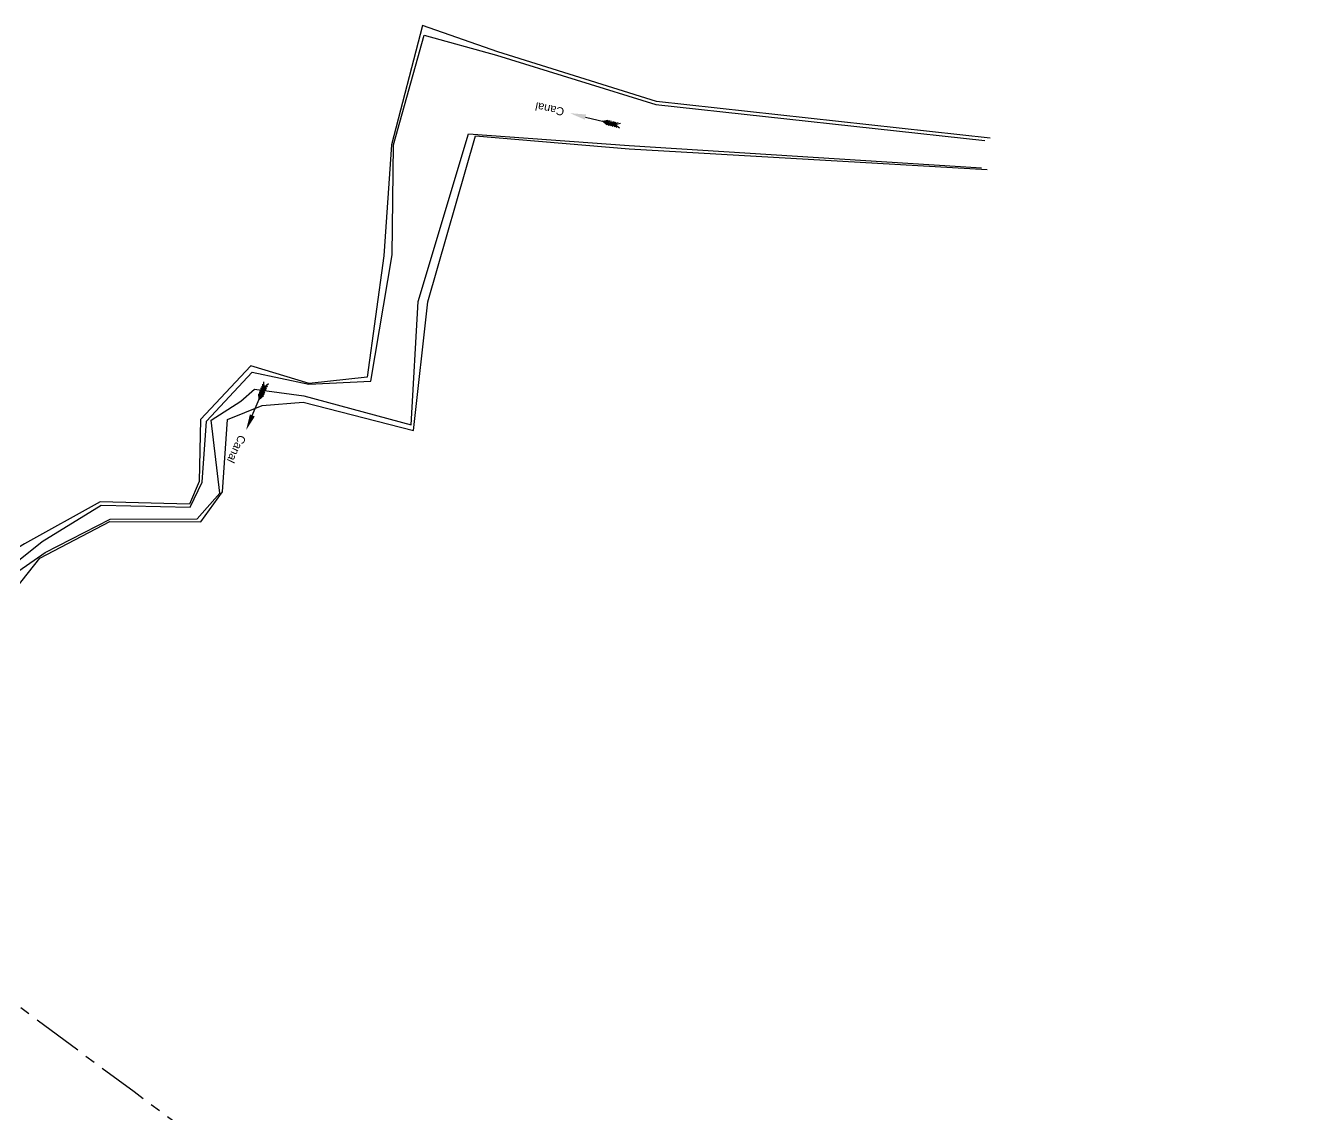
# Model space of a CAD drawing. Header units: metres. Extents: x 646303 to 662875, y 3366650 to 3378730.
# Drawn here: x 646717 to 647117.6, y 3378389.5 to 3378729.7 of the extents above; entities that cross this region are included whole.
import ezdxf

# ---------------------------------------------------------------- set-up
doc = ezdxf.new("R2010")
doc.units = ezdxf.units.M
doc.header["$MEASUREMENT"] = 0
doc.header["$PDMODE"] = 3
doc.header["$PDSIZE"] = 0.5
doc.linetypes.add('CENTER', pattern=[50.8, 31.75, -6.35, 6.35, -6.35])
for name, color, linetype in [('CANAL_BOTTOM', 5, 'Continuous'), ('CANAL_TOP', 5, 'Continuous'), ('DFCC Boundary', 6, 'CENTER'), ('River Text', 5, 'Continuous'), ('TOPO_TEXT', 251, 'Continuous')]:
    doc.layers.add(name, color=color, linetype=linetype)
doc.layers.add('Existing Railway Boundary', color=7, linetype='CENTER', lineweight=0)
doc.styles.get("Standard").update_dxf_attribs({"font": 'arial.ttf'})
doc.dimstyles.new('DIM', dxfattribs={"dimtxt": 2.5, "dimasz": 2.5, "dimexe": 0.18, "dimexo": 0.0625, "dimgap": 0.09, "dimtad": 0, "dimtih": 1, "dimtoh": 1, "dimdec": 3, "dimzin": 0, "dimdsep": 46, "dimtxsty": 'Standard', "dimcen": 0.09, "dimadec": 0, "dimazin": 0, "dimtfac": 1, "dimtdec": 3, "dimtofl": 0, "dimtmove": 0, "dimatfit": 3, "dimfxl": 1, "dimtolj": 1, "dimtzin": 0, "dimarcsym": 0})

# ---------------------------------------------------------------- blocks, each defined once
blk = doc.blocks.new('River A')
at = {"layer": 'River Text'}
for p, q in [((0.3, 12.9), (-3.3, 20.5, -1499.5)), ((0.4, 16.4), (-3.2, 24, -1499.5)), ((0.5, 20.3), (-3.1, 27.8, -1499.5)), ((0.5, 22.3), (0, 0)), ((0.3, 12.9), (4.3, 20.3, -1499.5)), ((0.4, 16.4), (4.4, 23.8, -1499.5)), ((0.5, 20.3), (4.5, 27.7, -1499.5)), ((0, 0), (-3.6, 7.5, -1499.5)), ((0.1, 6), (-3.5, 13.6, -1499.5)), ((0.1, 3.3), (-3.5, 10.8, -1499.5)), ((0.2, 9.9), (-3.4, 17.4, -1499.5)), ((0, 0), (4, 7.4, -1499.5)), ((0.1, 6), (4.1, 13.4, -1499.5)), ((0.1, 3.3), (4.1, 10.7, -1499.5)), ((0.2, 9.9), (4.2, 17.2, -1499.5))]:
    blk.add_line(p, q, dxfattribs=at)
blk.add_lwpolyline([(-0.7, -27.7), (0.5, 22.3)], dxfattribs=at)
blk.add_solid([(3.5, -27.8), (-1.3, -52.7), (-4.8, -27.6)], dxfattribs=at)
blk = doc.blocks.new('*D1465')
at = {"layer": 'Defpoints', "color": 0, "linetype": 'Continuous', "ltscale": 0.5, "transparency": 16777216}
for p in [(646559.11, 3378538.64), (646562.41, 3378536.19), (646540.78, 3378507)]:
    blk.add_point(p, dxfattribs=at)
at = {"layer": 'Defpoints', "color": 0, "linetype": 'ByBlock', "ltscale": 0.5, "transparency": 16777216}
for p in [(653699.7, 3373214.41), (653683.39, 3373195.06), (653684.37, 3373194.32)]:
    blk.add_point(p, dxfattribs=at)
at = {"layer": 'DFCC Boundary', "color": 0, "linetype": 'Continuous', "lineweight": -2, "ltscale": 0.5, "transparency": 16777216}
for p, q in [((646557.62, 3378536.63), (646556.71, 3378535.41)), ((646562.36, 3378536.23), (646558.96, 3378538.75)), ((646538.97, 3378511.46), (646555.08, 3378533.21)), ((646540.73, 3378507.04), (646537.33, 3378509.56))]:
    blk.add_line(p, q, dxfattribs=at)
at = {"layer": 'DFCC Boundary', "color": 0, "linetype": 'Continuous', "ltscale": 0.5, "transparency": 16777216}
for points in [[(646557.28, 3378536.88), (646557.95, 3378536.38), (646559.11, 3378538.64)], [(646538.63, 3378511.7), (646539.3, 3378511.21), (646537.48, 3378509.45)]]:
    blk.add_solid(points, dxfattribs=at)
at = {"layer": 'Existing Railway Boundary', "color": 0, "linetype": 'ByBlock', "lineweight": -2, "ltscale": 0.5, "transparency": 16777216}
for p, q in [((653699.65, 3373214.45), (653698.58, 3373215.26)), ((653697.21, 3373213.16), (653684.91, 3373197.05)), ((653684.32, 3373194.36), (653683.25, 3373195.17))]:
    blk.add_line(p, q, dxfattribs=at)
at = {"layer": 'Existing Railway Boundary', "color": 0, "linetype": 'ByBlock', "ltscale": 0.5, "transparency": 16777216}
for points in [[(653696.88, 3373213.42), (653697.54, 3373212.91), (653698.73, 3373215.15)], [(653684.58, 3373197.3), (653685.24, 3373196.8), (653683.39, 3373195.06)]]:
    blk.add_solid(points, dxfattribs=at)
at = {"layer": 'DFCC Boundary', "color": 0, "linetype": 'Continuous', "ltscale": 0.5, "transparency": 16777216, "insert": (646555.9, 3378534.31), "char_height": 2.5, "attachment_point": 5, "rotation": 145}
blk.add_mtext('\\A1;36.332 m', dxfattribs=at)
at = {"layer": 'Existing Railway Boundary', "color": 0, "linetype": 'ByBlock', "ltscale": 0.5, "transparency": 16777216, "insert": (653690.13, 3373208.45), "char_height": 2.5, "attachment_point": 5, "rotation": 145}
blk.add_mtext('\\A1;25.271 m', dxfattribs=at)

msp = doc.modelspace()

# ---------------------------------------------------------------- linework, layer by layer
at = {"layer": 'CANAL_BOTTOM', "linetype": 'Continuous'}
for points in [[(646772.076, 3378587.05, 264.005), (646773.408, 3378606.151, 263.996), (646787.729, 3378621.417, 263.404), (646805.451, 3378617.697, 263.715), (646824.772, 3378618.685, 263.465), (646831.402, 3378658.115, 263.678), (646831.862, 3378692.489, 262.667), (646841.443, 3378726.736, 262.242), (646864.084, 3378720.482, 262.588), (646913.853, 3378705.075, 263.338), (647016.6356, 3378693.8087, 263.176)], [(646784.131, 3378612.435, 263.543), (646788.409, 3378616.123, 263.58), (646803.807, 3378614.042, 263.645), (646837.412, 3378605.002, 263.771), (646839.62, 3378643.536, 263.428), (646855.2923, 3378695.9699, 262.907), (646905.521, 3378692.256, 262.683), (647015.538, 3378685.306, 262.915)], [(646777.613, 3378583.639, 263.24), (646774.925, 3378606.421, 263.95), (646784.131, 3378612.435, 263.543)], [(646623.919, 3378463.747, 265.751), (646644.076, 3378482.504, 264.028), (646660.4304, 3378504.6294, 264.539), (646670.994, 3378523.685, 263.277), (646683.4299, 3378548.2037, 263.354), (646706.681, 3378556.218, 263.43), (646722.069, 3378568.487, 263.737), (646740.5546, 3378579.8304, 263.188), (646768.3826, 3378579.2948, 263.619), (646772.076, 3378587.05, 264.005), (646772.076, 3378587.05, 264.005), (646772.076, 3378587.05, 264.005)], [(646635.573, 3378459.878, 264.021), (646646.363, 3378480.383, 264.023), (646666.803, 3378501.193, 262.904), (646677.811, 3378518.84, 262.964), (646692.113, 3378539.525, 263.031), (646707.536, 3378554.408, 263.584), (646723.098, 3378565.116, 263.126), (646743.399, 3378575.535, 264.061), (646770.527, 3378575.629, 263.26), (646777.613, 3378583.639, 263.24), (646777.613, 3378583.639, 263.24)]]:
    msp.add_polyline3d(points, dxfattribs=at)
at = {"layer": 'CANAL_TOP', "linetype": 'Continuous'}
for points in [[(647018.215, 3378694.54, 265.45), (646913.985, 3378706.021, 265.19), (646864.487, 3378721.538, 265.036), (646840.968, 3378729.742, 264.999), (646831.248, 3378692.536, 265.266), (646828.848, 3378657.771, 265.379), (646823.652, 3378619.934, 265.12), (646805.574, 3378617.951, 264.879), (646787.252, 3378623.387, 265.154), (646771.573, 3378606.64, 265.066), (646771.179, 3378587.265, 265.084)], [(646778.428, 3378584.02, 264.911), (646779.985, 3378606.691, 265.072), (646790.886, 3378611.064, 264.97), (646803.677, 3378612.036, 265.132), (646838.129, 3378603.205, 265.1), (646842.623, 3378643.395, 265.267), (646857.455, 3378695.323, 265.171), (646905.516, 3378691.267, 266.029), (647017.292, 3378684.835, 265.231)], [(646771.179, 3378587.265, 265.084), (646771.179, 3378587.265, 265.084), (646771.179, 3378587.265, 265.084), (646768.116, 3378580.186, 265.045), (646740.234, 3378580.942, 265.004), (646716.592, 3378567.825, 265.112), (646702.618, 3378559.356, 265.062), (646674.908, 3378550.452, 265.324), (646663.08, 3378520.494, 265.254), (646659.371, 3378505.332, 265.118), (646640.721, 3378485.098, 265.068), (646617.202, 3378471.287, 264.724)], [(646637.86, 3378456.574, 264.543), (646657.857, 3378476.646, 265.537), (646667.598, 3378494.157, 265.69), (646678.639, 3378514.942, 265.82), (646692.294, 3378537.473, 265.752), (646711.868, 3378551.378, 265.153), (646721.401, 3378563.28, 264.572), (646743.253, 3378574.777, 265.008), (646771.678, 3378574.724, 264.911), (646778.428, 3378584.02, 264.911), (646778.428, 3378584.02, 264.911)]]:
    msp.add_polyline3d(points, dxfattribs=at)
at = {"layer": 'DFCC Boundary', "ltscale": 0.5, "flags": 128}
msp.add_lwpolyline([(646875.0411, 3378310.8453), (646871.9768, 3378306.7154), (646857.6906, 3378317.3097), (646842.4987, 3378328.5757), (646829.4744, 3378338.2236), (646816.447, 3378347.8736), (646797.8966, 3378361.6071), (646779.3579, 3378375.3319), (646765.0848, 3378385.9165), (646750.8259, 3378396.4907), (646735.6386, 3378407.7528), (646720.4337, 3378419.0279), (646705.3956, 3378430.1759), (646690.3891, 3378441.3004), (646677.5588, 3378450.8237), (646664.7425, 3378460.3366), (646650.3835, 3378470.9768), (646636.0449, 3378481.6019), (646621.0765, 3378492.7216), (646606.0338, 3378503.8964), (646591.9859, 3378514.2924), (646577.9723, 3378524.663), (646563.4167, 3378535.4471), (646540.1992, 3378552.6504), (646534.0848, 3378557.1787), (646519.3577, 3378568.0855), (646501.5255, 3378581.3187), (646490.5078, 3378589.4949), (646474.8972, 3378601.0544), (646466.138, 3378607.5344), (646427.4315, 3378637.1201)], dxfattribs=at)

# ---------------------------------------------------------------- block references
at = {"layer": 'River Text'}
for p, xscale, yscale, zscale, rotation in [((646897.2066, 3378699.8553), 0.2000000000000002, 0.2000000000000002, 0.2000000000000002, 257.5491873897951), ((646789.9219, 3378613.0264, 65.7813), 0.2, 0.2, 0.2, 338.5237235511836)]:
    msp.add_blockref('River A', p, dxfattribs=dict(at, xscale=xscale, yscale=yscale, zscale=zscale, rotation=rotation))

# ---------------------------------------------------------------- texts
at = {"layer": 'TOPO_TEXT', "color": 5}
for rotation, p in [(168.121325, (646885.3902, 3378703.9451)), (244.597577, (646783.6398, 3378602.0645))]:
    msp.add_text('Canal', height=2.5, rotation=rotation, dxfattribs=at).set_placement(p)

# ---------------------------------------------------------------- dimensions: what is measured, and where the dimension line sits
at = {"layer": 'Existing Railway Boundary', "linetype": 'ByBlock', "ltscale": 0.5}
dim = msp.add_linear_dim(base=(653683.3946, 3373195.0621), p1=(653699.6999, 3373214.4083), p2=(653684.3691, 3373194.3184), angle=232.65237, dimstyle='DIM', override={"dimpost": ' m', "dimtmove": 2}, dxfattribs=at)
dim.commit()
dim.dimension.update_dxf_attribs({"geometry": '*D1465', "text_midpoint": (653690.13, 3373208.4473), "dimtype": 129, "text_rotation": 145})

doc.saveas('drawing.dxf')
